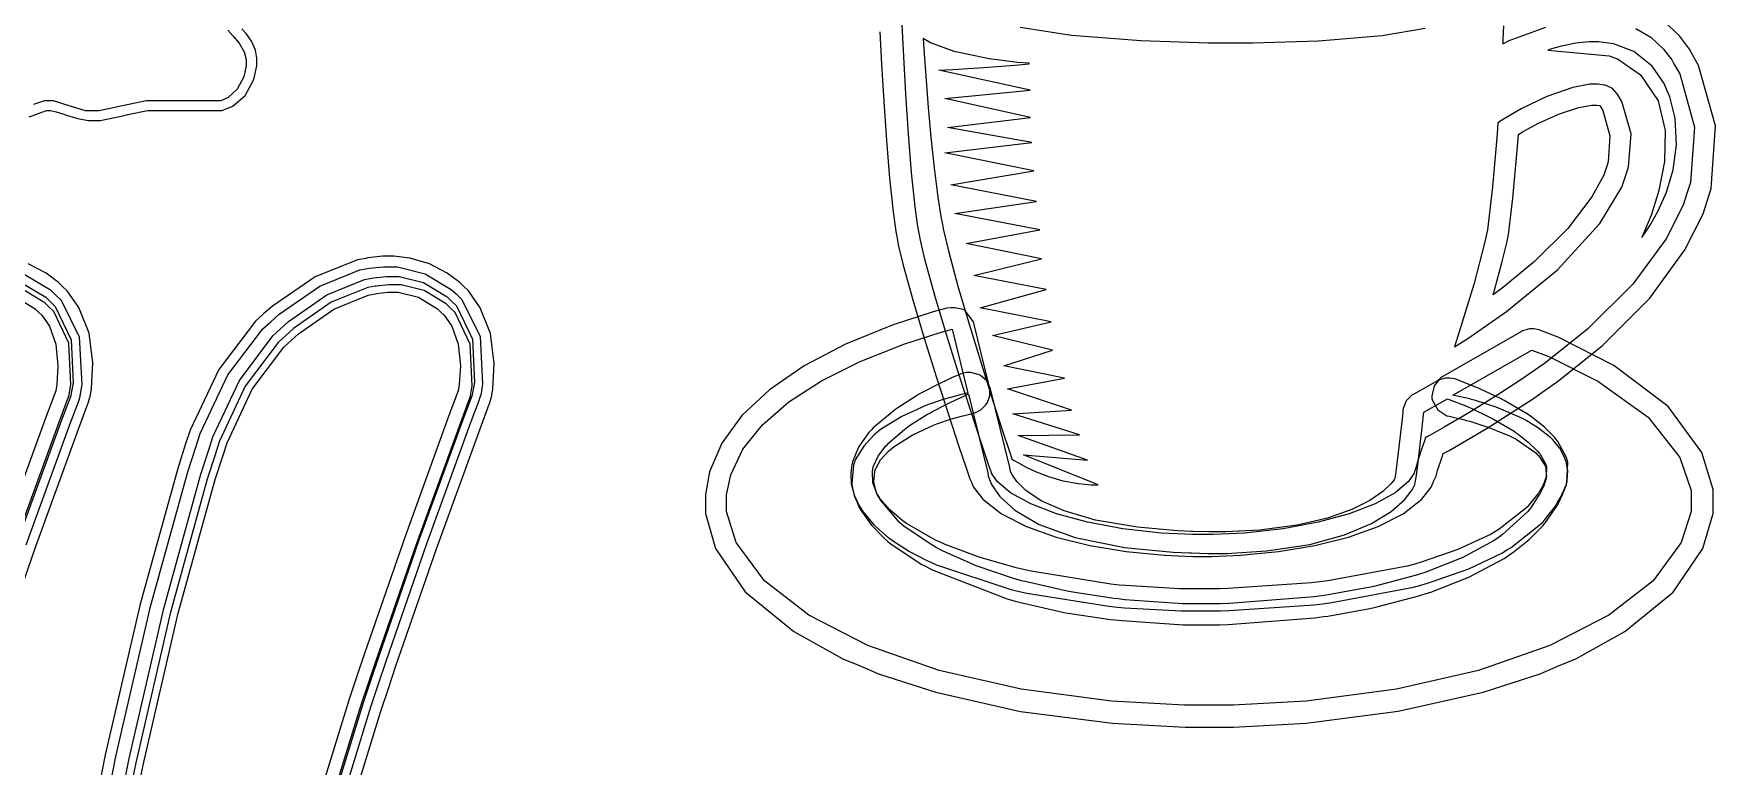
# Model space of a CAD drawing. Extents: x 44 to 312, y 46 to 304.
# Drawn here: x 182.9 to 293.5, y 165.6 to 213.8 of the extents above; entities that cross this region are included whole.
import ezdxf

# ---------------------------------------------------------------- set-up
doc = ezdxf.new("R2010")
doc.units = 0
doc.header["$MEASUREMENT"] = 0

msp = doc.modelspace()

# ---------------------------------------------------------------- linework, layer by layer
at = {"color": 250}
for points in [[(238.549, 213.862), (238.661, 211.733), (238.807, 209.287), (238.985, 206.72), (239.19, 204.235), (239.422, 202.032), (239.597, 200.736), (239.677, 200.308), (239.761, 199.857), (240.086, 198.516), (240.707, 196.246), (241.463, 193.712), (242.269, 191.127), (243.05, 188.704), (243.724, 186.655), (244.213, 185.196), (244.395, 184.663), (244.439, 184.539), (244.447, 184.512), (244.563, 184.248), (244.581, 184.22), (244.704, 183.922), (245.322, 183.13), (246.549, 182.166), (248.179, 181.332), (250.14, 180.636), (252.355, 180.084), (254.745, 179.681), (257.236, 179.436), (259.121, 179.352), (259.751, 179.352), (260.379, 179.352), (262.264, 179.436), (264.754, 179.681), (267.144, 180.084), (269.358, 180.636), (271.319, 181.332), (272.951, 182.166), (274.176, 183.13), (274.796, 183.922), (274.92, 184.22), (274.937, 184.248), (275.087, 184.547), (275.096, 184.573), (275.096, 184.573), (275.223, 185.02), (275.51, 185.906), (275.59, 186.126), (275.977, 186.338), (278.478, 187.806), (281.455, 189.716), (282.082, 190.147), (283.108, 190.864), (286.041, 193.222), (289.18, 196.353), (291.487, 199.529), (292.679, 201.907), (292.946, 202.741), (293.211, 203.571), (293.484, 207.681), (292.383, 211.65), (291.96, 212.408), (291.78, 212.728), (291.115, 213.616), (290.072, 214.587)], [(288.264, 214.085), (289.237, 213.511), (290.072, 212.737), (290.612, 212.029), (290.759, 211.773), (291.138, 211.103), (292.108, 207.597), (291.844, 203.968), (291.607, 203.236), (291.357, 202.463), (290.244, 200.262), (288.065, 197.283), (285.072, 194.316), (282.255, 192.064), (281.27, 191.382), (280.755, 191.026), (279.182, 189.993), (277.278, 188.808), (275.657, 187.861), (274.735, 187.348), (274.425, 187.185), (274.351, 186.975), (274.141, 186.343), (273.931, 185.659), (273.8, 185.2), (273.756, 185.032), (273.756, 185.032), (273.72, 185.032), (273.68, 184.834), (273.316, 184.284), (272.43, 183.538), (271.113, 182.824), (269.412, 182.175), (267.378, 181.617), (265.063, 181.183), (262.515, 180.901), (260.467, 180.799), (259.785, 180.799), (259.104, 180.799), (257.065, 180.901), (254.522, 181.183), (252.207, 181.617), (250.172, 182.175), (248.467, 182.824), (247.144, 183.538), (246.254, 184.284), (245.889, 184.834), (245.85, 185.032), (245.816, 185.032), (245.816, 185.032), (245.644, 185.542), (245.186, 186.919), (244.526, 188.935), (243.748, 191.361), (242.933, 193.971), (242.17, 196.537), (241.537, 198.832), (241.209, 200.174), (241.124, 200.624), (241.042, 201.056), (240.869, 202.361), (240.639, 204.614), (240.433, 207.159), (240.26, 209.776), (240.117, 212.239), (240.012, 214.323)], [(247.782, 214.187), (251.152, 213.662), (255.705, 213.29), (260.14, 213.148), (261.621, 213.148), (261.621, 213.148), (263.065, 213.148), (267.4, 213.279), (271.578, 213.624), (274.407, 214.118)], [(279.557, 214.256), (279.519, 213.373), (279.506, 213.078), (279.929, 213.29), (282.337, 214.172)], [(181.715, 180.309), (184.599, 188.251), (185.208, 189.865), (185.208, 189.865), (185.244, 189.972), (185.244, 190.007), (185.349, 190.65), (185.221, 193.389), (184.229, 195.475), (183.903, 195.792), (183.647, 196.04), (182.192, 196.922)], [(199.865, 154.721), (204.425, 169.528), (204.928, 171.027), (205.431, 172.526), (208.103, 180.239), (210.987, 188.181), (211.596, 189.794), (211.596, 189.794), (211.631, 189.901), (211.631, 189.935), (211.737, 190.58), (211.609, 193.318), (210.616, 195.404), (210.292, 195.721), (210.035, 195.969), (208.58, 196.851), (207.059, 197.239), (206.551, 197.239), (206.251, 197.239), (205.457, 197.151), (205.353, 197.133), (204.884, 197.054), (202.476, 196.078), (199.997, 194.346), (199.496, 193.887), (198.993, 193.428), (196.822, 190.554), (195.112, 186.902), (194.84, 186.054), (194.327, 184.451), (191.885, 175.613), (189.618, 165.789), (189.195, 163.689)], [(181.755, 196.423), (183.012, 195.659), (183.232, 195.439), (183.44, 195.238), (183.939, 194.501), (184.365, 193.322), (184.507, 191.907), (184.428, 190.663), (184.362, 190.253), (183.753, 188.631), (180.869, 180.684)], [(189.724, 163.725), (190.147, 165.833), (192.4, 175.627), (194.848, 184.416), (195.369, 186.02), (195.633, 186.841), (197.277, 190.363), (199.364, 193.128), (199.849, 193.569), (200.324, 194.002), (202.653, 195.633), (204.912, 196.559), (205.353, 196.638), (205.449, 196.656), (206.196, 196.744), (206.445, 196.744), (206.886, 196.744), (208.213, 196.423), (209.47, 195.659), (209.69, 195.439), (209.899, 195.238), (210.397, 194.501), (210.823, 193.322), (210.965, 191.907), (210.887, 190.663), (210.821, 190.253), (210.211, 188.631), (207.327, 180.684), (204.654, 172.985), (204.152, 171.486), (203.649, 169.978), (199.098, 155.16)]]:
    msp.add_lwpolyline(points, dxfattribs=at)
at = {"color": 7}
for points in [[(182.619, 208.281), (183.11, 208.457), (183.198, 208.492), (183.268, 208.519), (183.744, 208.704), (183.903, 208.704), (184.026, 208.704), (184.397, 208.616), (184.89, 208.457), (184.996, 208.421), (185.128, 208.377), (185.82, 208.161), (186.498, 208.033), (186.726, 208.033), (187.281, 208.033), (188.772, 208.341), (188.948, 208.385), (189.107, 208.43), (190.389, 208.704), (190.817, 208.704), (195.05, 208.704), (195.29, 208.704), (196.012, 208.974), (196.822, 209.692), (197.382, 210.728), (197.592, 211.645), (197.592, 211.949), (197.592, 212.13), (197.49, 212.67), (197.229, 213.26), (196.876, 213.75), (196.594, 214.069)], [(195.679, 213.975), (196.007, 213.615), (196.431, 213.122), (196.755, 212.564), (196.886, 212.051), (196.886, 211.879), (196.886, 211.639), (196.718, 210.917), (196.285, 210.107), (195.694, 209.547), (195.21, 209.338), (195.05, 209.338), (193.992, 209.338), (191.611, 209.338), (190.817, 209.338), (190.3, 209.338), (188.753, 209.003), (187.205, 208.668), (186.69, 208.668), (186.326, 208.668), (185.239, 209.003), (184.209, 209.338), (183.867, 209.338), (183.625, 209.338), (182.897, 209.091)], [(201.206, 154.428), (205.74, 169.175), (206.235, 170.674), (206.728, 172.165), (209.39, 179.852), (212.266, 187.767), (212.865, 189.371), (212.883, 189.407), (212.998, 189.786), (213.008, 189.83), (213.1, 190.38), (213.192, 192.059), (212.95, 194.024), (212.277, 195.719), (211.493, 196.825), (211.173, 197.133), (210.929, 197.371), (210.108, 197.992), (208.928, 198.61), (207.636, 198.983), (206.585, 199.107), (206.235, 199.107), (205.864, 199.107), (204.874, 198.994), (204.752, 198.967), (204.205, 198.87), (201.427, 197.758), (198.612, 195.836), (198.049, 195.333), (197.493, 194.831), (195.09, 191.669), (193.198, 187.678), (192.899, 186.76), (192.378, 185.138), (189.909, 176.226), (187.616, 166.309), (187.185, 164.182)], [(180.34, 172.208), (183.003, 179.899), (185.878, 187.802), (186.479, 189.406), (186.495, 189.442), (186.61, 189.83), (186.619, 189.865), (186.712, 190.415), (186.799, 192.093), (186.548, 194.055), (185.875, 195.739), (185.101, 196.831), (184.785, 197.133), (184.541, 197.371), (183.72, 197.992), (182.541, 198.61)], [(187.89, 164.078), (188.313, 166.194), (190.583, 176.068), (193.048, 184.936), (193.569, 186.549), (193.85, 187.441), (195.667, 191.299), (197.979, 194.328), (198.508, 194.804), (199.045, 195.289), (201.722, 197.146), (204.345, 198.209), (204.858, 198.297), (204.972, 198.315), (205.919, 198.402), (206.235, 198.402), (206.835, 198.402), (208.641, 197.957), (210.37, 196.93), (210.679, 196.638), (211.066, 196.259), (212.257, 193.835), (212.424, 190.704), (212.302, 189.971), (212.292, 189.945), (212.212, 189.68), (212.196, 189.654), (211.587, 188.049), (208.708, 180.133), (206.057, 172.448), (205.563, 170.957), (205.06, 169.458), (200.536, 154.685)], [(182.156, 197.335), (183.7, 196.409), (183.974, 196.144), (184.317, 195.81), (185.367, 193.619), (185.499, 190.773), (185.385, 190.111), (185.385, 190.067), (185.349, 189.968), (185.349, 189.935), (184.74, 188.321), (181.856, 180.398)], [(182.288, 197.922), (184.018, 196.896), (184.326, 196.603), (184.714, 196.225), (185.904, 193.799), (186.072, 190.668), (185.95, 189.935), (185.95, 189.857), (185.886, 189.646), (185.878, 189.618), (185.269, 188.014), (182.385, 180.099)], [(188.772, 163.971), (189.195, 166.08), (191.461, 175.927), (193.904, 184.769), (194.417, 186.373), (194.689, 187.229), (196.435, 190.942), (198.64, 193.877), (199.143, 194.345), (199.654, 194.813), (202.18, 196.573), (204.655, 197.574), (205.14, 197.662), (205.245, 197.68), (206.119, 197.768), (206.411, 197.768), (206.944, 197.768), (208.544, 197.371), (210.087, 196.445), (210.362, 196.18), (210.705, 195.845), (211.755, 193.654), (211.887, 190.809), (211.773, 190.147), (211.773, 190.103), (211.737, 190.004), (211.737, 189.971), (211.128, 188.357), (208.244, 180.433), (205.572, 172.737), (205.07, 171.238), (204.567, 169.738), (200.007, 154.932)]]:
    msp.add_lwpolyline(points, dxfattribs=at)
at = {"color": 250}
for points in [[(252.729, 184.08), (252.773, 184.08), (252.873, 184.08), (252.906, 184.08), (248.003, 186.054), (252.2, 185.702), (247.65, 187.325), (251.671, 187.361), (247.297, 188.736), (251.142, 188.983), (246.944, 190.394), (250.685, 191.099), (246.698, 191.911), (249.907, 192.933), (245.956, 193.887), (249.803, 194.804), (245.145, 195.721), (249.484, 196.92), (244.722, 197.838), (249.167, 198.931), (244.228, 199.955), (249.061, 200.837), (243.487, 201.929), (248.849, 202.707), (243.204, 203.799), (248.672, 204.717), (242.817, 205.916), (248.532, 206.587), (242.994, 207.574), (248.462, 208.245), (242.817, 209.48), (248.426, 210.043), (242.429, 211.35), (242.429, 211.35), (243.355, 211.402), (245.392, 211.526), (247.428, 211.678), (248.356, 211.776), (248.356, 211.807), (248.356, 211.807), (247.587, 211.864), (245.726, 212.09), (243.444, 212.582), (241.868, 213.143), (241.406, 213.431), (241.406, 213.431), (241.427, 213.078), (241.489, 212.11), (241.592, 210.67), (241.731, 208.898), (241.909, 206.935), (242.12, 204.918), (242.364, 202.992), (242.561, 201.719), (242.641, 201.296), (242.728, 200.833), (243.06, 199.455), (243.684, 197.145), (244.432, 194.586), (245.225, 192.001), (245.98, 189.606), (246.619, 187.624), (247.062, 186.274), (247.227, 185.773), (247.227, 185.773), (247.227, 185.773), (247.337, 185.702), (247.654, 185.509), (248.158, 185.239), (248.827, 184.927), (249.639, 184.616), (250.574, 184.346), (251.612, 184.153), (252.45, 184.08), (252.729, 184.08)], [(288.642, 200.342), (288.642, 200.342), (288.8, 200.556), (289.198, 201.159), (289.724, 202.1), (290.264, 203.328), (290.705, 204.789), (290.934, 206.43), (290.836, 208.2), (290.486, 209.605), (290.3, 210.043), (290.12, 210.462), (289.326, 211.612), (288.122, 212.585), (286.797, 213.081), (285.8, 213.218), (285.467, 213.218), (285.178, 213.218), (284.314, 213.131), (283.359, 212.937), (282.709, 212.743), (282.469, 212.655), (282.469, 212.655), (286.492, 212.302), (287.047, 212.091), (288.558, 211.04), (289.728, 209.332), (290.194, 207.371), (290.146, 205.343), (289.775, 203.438), (289.274, 201.844), (288.831, 200.75), (288.642, 200.342), (288.642, 200.342)], [(276.331, 193.146), (277.207, 193.693), (279.757, 195.468), (283.1, 198.218), (285.881, 201.272), (287.343, 203.647), (287.62, 204.505), (287.769, 204.964), (287.937, 207.165), (287.328, 209.277), (287.091, 209.69), (287.037, 209.788), (286.728, 210.133), (286.314, 210.336), (286.209, 210.362), (286.165, 210.371), (285.747, 210.432), (285.61, 210.432), (285.233, 210.432), (284.105, 210.204), (282.411, 209.612), (280.712, 208.795), (279.557, 208.135), (279.188, 207.892), (279.134, 207.17), (278.839, 203.681), (278.491, 200.845), (278.412, 200.448), (278.332, 200.051), (277.596, 197.261), (276.56, 193.851), (276.331, 193.146)], [(280.529, 207.117), (280.852, 207.313), (281.857, 207.852), (283.227, 208.471), (284.517, 208.898), (285.335, 209.057), (285.61, 209.057), (285.68, 209.057), (285.873, 209.03), (285.89, 209.021), (286.075, 208.686), (286.552, 207.032), (286.429, 205.326), (286.315, 204.964), (286.148, 204.453), (285.37, 203.007), (283.784, 200.925), (281.601, 198.763), (279.575, 197.086), (278.871, 196.567), (278.985, 196.964), (279.452, 198.676), (279.779, 199.999), (279.823, 200.201), (279.876, 200.528), (280.162, 202.919), (280.466, 206.296), (280.529, 207.117)], [(243.31, 195.721), (243.222, 195.721), (242.984, 195.695), (242.958, 195.685), (242.063, 195.448), (239.419, 194.598), (236.28, 193.329), (233.562, 191.899), (231.289, 190.324), (229.482, 188.625), (228.163, 186.817), (227.356, 184.92), (227.083, 183.444), (227.083, 182.951), (227.083, 182.185), (227.747, 179.885), (229.701, 177.024), (232.887, 174.428), (236.116, 172.635), (237.243, 172.156), (238.453, 171.644), (242.22, 170.428), (247.8, 169.166), (253.842, 168.396), (258.616, 168.135), (260.21, 168.135), (261.801, 168.135), (266.58, 168.402), (272.631, 169.18), (278.212, 170.441), (281.966, 171.65), (283.174, 172.156), (284.302, 172.628), (287.53, 174.414), (290.715, 177.012), (292.669, 179.881), (293.335, 182.184), (293.335, 182.951), (293.335, 183.765), (292.585, 186.209), (290.388, 189.218), (286.815, 191.917), (283.195, 193.758), (281.94, 194.24), (281.896, 194.258), (281.558, 194.345), (281.446, 194.345), (281.27, 194.345), (280.793, 194.196), (280.741, 194.168), (275.555, 191.206), (275.431, 191.135), (274.989, 190.588), (274.832, 189.901), (274.85, 189.758), (274.876, 189.618), (275.227, 189.006), (275.828, 188.622), (275.978, 188.596), (276.075, 188.578), (277.019, 188.341), (277.107, 188.313), (277.344, 188.252), (278.597, 187.851), (279.955, 187.29), (280.246, 187.149), (280.378, 187.078), (281.675, 186.178), (281.799, 186.054), (281.86, 185.994), (282.265, 185.377), (282.292, 185.315), (282.319, 185.254), (282.371, 184.627), (282.363, 184.573), (282.363, 184.539), (282.363, 184.503), (282.328, 184.433), (282.292, 184.29), (282.292, 184.264), (282.258, 184.206), (282.258, 184.186), (282.258, 184.151), (282.222, 184.071), (282.222, 184.044), (282.222, 184.027), (282.195, 183.983), (282.186, 183.974), (282.169, 183.939), (281.966, 183.525), (281.94, 183.48), (281.886, 183.392), (281.331, 182.536), (281.27, 182.456), (281.138, 182.298), (279.487, 180.8), (279.294, 180.658), (278.932, 180.411), (276.873, 179.301), (274.443, 178.329), (273.896, 178.153), (273.666, 178.083), (271.118, 177.403), (270.827, 177.341), (270.571, 177.289), (267.891, 176.813), (267.618, 176.778), (267.105, 176.707), (261.533, 176.266), (260.915, 176.248), (260.659, 176.248), (260.083, 176.248), (259.891, 176.248), (258.47, 176.248), (254.661, 176.513), (254.212, 176.565), (253.938, 176.601), (251.23, 177.006), (250.965, 177.058), (250.675, 177.112), (248.099, 177.704), (247.862, 177.764), (247.333, 177.914), (244.872, 178.754), (242.657, 179.732), (242.252, 179.953), (242.032, 180.076), (240.153, 181.336), (239.995, 181.468), (239.819, 181.618), (238.556, 183.119), (238.478, 183.268), (238.408, 183.374), (238.337, 183.515), (238.327, 183.525), (238.301, 183.624), (238.301, 183.657), (238.265, 183.761), (238.256, 183.797), (238.169, 184.176), (238.161, 184.22), (238.151, 184.292), (238.213, 184.971), (238.231, 185.032), (238.275, 185.148), (238.596, 185.707), (239.112, 186.285), (239.254, 186.407), (239.491, 186.601), (240.665, 187.348), (241.837, 187.898), (242.076, 187.995), (242.296, 188.083), (243.257, 188.406), (244.007, 188.604), (244.122, 188.63), (244.192, 188.648), (244.633, 188.764), (244.651, 188.772), (244.748, 188.79), (245.176, 188.996), (245.515, 189.327), (245.569, 189.406), (245.622, 189.486), (245.775, 189.927), (245.772, 190.404), (245.746, 190.5), (244.722, 194.697), (244.694, 194.786), (244.165, 195.527), (244.086, 195.579), (244.016, 195.597), (243.487, 195.721), (243.31, 195.721)], [(243.31, 194.31), (244.335, 190.111), (244.299, 190.103), (243.796, 189.989), (243.733, 189.971), (243.601, 189.936), (242.781, 189.698), (241.749, 189.353), (241.512, 189.265), (241.282, 189.169), (239.985, 188.578), (238.583, 187.704), (238.301, 187.465), (238.16, 187.343), (237.484, 186.625), (236.933, 185.711), (236.854, 185.491), (236.819, 185.377), (236.696, 184.168), (236.714, 184.044), (236.722, 183.983), (236.863, 183.366), (236.89, 183.304), (236.907, 183.269), (237.013, 183.013), (237.031, 182.985), (237.103, 182.809), (237.173, 182.633), (237.287, 182.412), (238.001, 181.412), (238.857, 180.535), (239.043, 180.376), (239.227, 180.217), (241.317, 178.842), (241.547, 178.718), (241.996, 178.479), (246.908, 176.575), (247.438, 176.425), (247.702, 176.354), (250.375, 175.737), (250.649, 175.683), (250.921, 175.631), (253.717, 175.216), (254, 175.19), (254.476, 175.138), (258.484, 174.872), (259.821, 174.872), (260.085, 174.872), (260.681, 174.872), (260.879, 174.872), (261.452, 174.89), (267.158, 175.322), (267.722, 175.401), (268.005, 175.437), (270.765, 175.94), (271.04, 176), (271.312, 176.062), (273.984, 176.769), (274.249, 176.848), (274.768, 177.016), (277.274, 178.004), (279.602, 179.237), (280.035, 179.528), (280.246, 179.678), (281.243, 180.486), (282.133, 181.381), (282.292, 181.574), (282.371, 181.672), (283.078, 182.704), (283.14, 182.809), (283.166, 182.863), (283.429, 183.428), (283.457, 183.48), (283.465, 183.507), (283.58, 183.807), (283.597, 183.833), (283.669, 184.01), (283.704, 184.08), (283.704, 184.186), (283.738, 184.318), (283.782, 185.024), (283.65, 185.693), (283.597, 185.808), (283.553, 185.932), (283.249, 186.475), (282.892, 186.93), (282.822, 187.008), (282.662, 187.167), (281.851, 187.802), (281.04, 188.295), (280.881, 188.383), (280.563, 188.552), (279.065, 189.181), (277.706, 189.618), (277.46, 189.688), (277.344, 189.724), (276.313, 189.954), (276.225, 189.971), (281.41, 192.933), (282.527, 192.505), (285.756, 190.894), (289.056, 188.516), (291.153, 185.86), (291.888, 183.705), (291.888, 182.985), (291.888, 182.31), (291.243, 180.283), (289.398, 177.765), (286.475, 175.489), (282.605, 173.505), (277.912, 171.869), (272.525, 170.633), (266.569, 169.853), (261.772, 169.58), (260.174, 169.58), (258.577, 169.58), (253.787, 169.853), (247.836, 170.633), (242.449, 171.869), (237.754, 173.505), (233.879, 175.489), (230.954, 177.765), (229.104, 180.283), (228.46, 182.31), (228.46, 182.985), (228.462, 183.423), (228.742, 184.731), (229.544, 186.413), (230.828, 188.014), (232.563, 189.522), (234.713, 190.92), (237.244, 192.194), (240.12, 193.329), (242.506, 194.094), (243.31, 194.31)], [(244.369, 191.452), (244.237, 191.452), (243.884, 191.364), (243.84, 191.346), (243.804, 191.33), (243.31, 191.127), (243.24, 191.099), (243.125, 191.047), (242.349, 190.674), (241.326, 190.139), (241.088, 190.007), (240.946, 189.928), (239.721, 189.141), (239.606, 189.053), (239.482, 188.965), (238.117, 187.82), (237.985, 187.678), (237.808, 187.493), (237.137, 186.545), (236.748, 185.579), (236.714, 185.385), (236.685, 185.247), (236.638, 184.82), (236.67, 184.138), (236.872, 183.356), (237.182, 182.695), (237.313, 182.492), (237.428, 182.316), (238.16, 181.443), (239.103, 180.606), (239.324, 180.446), (239.5, 180.314), (240.501, 179.684), (241.627, 179.105), (241.865, 178.999), (242.278, 178.806), (247.155, 177.191), (247.72, 177.058), (248.214, 176.944), (253.594, 176.09), (254.176, 176.036), (254.634, 175.992), (258.364, 175.79), (259.608, 175.79), (259.944, 175.79), (260.697, 175.79), (260.949, 175.79), (261.513, 175.799), (267.105, 176.178), (267.652, 176.248), (268.26, 176.328), (273.631, 177.351), (274.108, 177.483), (274.69, 177.642), (277.27, 178.542), (279.443, 179.582), (279.823, 179.81), (280.052, 179.953), (281.992, 181.478), (282.152, 181.645), (282.23, 181.733), (282.972, 182.678), (283.034, 182.775), (283.034, 182.775), (283.034, 182.801), (283.034, 182.809), (283.06, 182.853), (283.359, 183.356), (283.387, 183.408), (283.395, 183.436), (283.483, 183.639), (283.493, 183.657), (283.527, 183.727), (283.527, 183.745), (283.563, 183.785), (283.563, 183.797), (283.597, 183.903), (283.606, 183.921), (283.669, 184.041), (283.669, 184.08), (283.713, 184.212), (283.774, 185.561), (283.74, 185.702), (283.712, 185.818), (283.122, 186.928), (283.034, 187.042), (282.918, 187.185), (282.253, 187.868), (281.427, 188.534), (281.234, 188.666), (281.074, 188.772), (279.602, 189.628), (279.47, 189.688), (279.346, 189.75), (278.051, 190.369), (277.919, 190.43), (277.786, 190.483), (276.524, 190.985), (276.401, 191.029), (276.365, 191.047), (276.023, 191.099), (275.908, 191.099), (275.732, 191.099), (275.255, 190.95), (275.203, 190.923), (273.649, 190.041), (273.552, 189.989), (273.164, 189.592), (272.952, 189.089), (272.944, 188.983), (272.944, 188.842), (272.881, 188.418), (272.732, 187.128), (272.557, 185.645), (272.449, 184.767), (272.415, 184.503), (272.368, 184.402), (272.156, 184.129), (271.618, 183.625), (270.769, 183.046), (269.571, 182.448), (267.986, 181.887), (265.979, 181.417), (263.517, 181.095), (261.301, 180.975), (260.562, 180.975), (260.174, 180.975), (259.141, 181.003), (259.009, 181.011), (258.126, 181.044), (255.484, 181.279), (252.731, 181.748), (250.656, 182.352), (249.162, 183.021), (248.156, 183.691), (247.544, 184.295), (247.23, 184.765), (247.139, 184.963), (247.121, 185.032), (247.121, 185.076), (247.093, 185.182), (247.085, 185.208), (245.816, 190.394), (245.788, 190.492), (245.55, 190.933), (245.171, 191.268), (245.074, 191.312), (245.003, 191.339), (244.527, 191.452), (244.369, 191.452)], [(244.369, 190.041), (245.64, 184.856), (245.64, 184.856), (245.679, 184.649), (245.896, 184.099), (246.432, 183.314), (247.43, 182.4), (249.032, 181.464), (251.383, 180.614), (254.625, 179.958), (257.831, 179.638), (258.903, 179.6), (259.044, 179.591), (260.128, 179.564), (260.49, 179.564), (261.36, 179.564), (263.97, 179.724), (266.824, 180.154), (269.106, 180.778), (270.866, 181.522), (272.16, 182.313), (273.036, 183.076), (273.552, 183.737), (273.732, 184.095), (273.756, 184.22), (273.776, 184.343), (273.83, 184.714), (273.918, 185.375), (274.011, 186.133), (274.104, 186.916), (274.188, 187.65), (274.256, 188.265), (274.303, 188.686), (274.321, 188.842), (274.321, 188.842), (275.872, 189.724), (275.977, 189.69), (277.177, 189.221), (277.319, 189.159), (277.434, 189.115), (278.641, 188.525), (278.765, 188.454), (278.897, 188.383), (280.246, 187.599), (280.388, 187.501), (280.52, 187.405), (281.186, 186.884), (281.799, 186.293), (281.905, 186.16), (281.958, 186.1), (282.337, 185.421), (282.363, 185.349), (282.381, 185.279), (282.355, 184.609), (282.328, 184.539), (282.328, 184.467), (282.328, 184.503), (282.292, 184.433), (282.258, 184.29), (282.248, 184.274), (282.16, 184.062), (282.152, 184.044), (282.134, 184), (281.896, 183.595), (281.869, 183.551), (281.816, 183.472), (281.198, 182.704), (281.128, 182.633), (280.986, 182.484), (279.276, 181.161), (279.083, 181.045), (278.694, 180.808), (276.546, 179.808), (274.205, 179), (273.72, 178.858), (273.225, 178.726), (268.013, 177.756), (267.476, 177.694), (266.937, 177.633), (261.434, 177.253), (260.879, 177.235), (260.552, 177.235), (259.818, 177.235), (259.574, 177.235), (258.251, 177.235), (254.724, 177.449), (254.283, 177.483), (253.744, 177.537), (248.504, 178.383), (248.003, 178.506), (247.5, 178.621), (245.083, 179.305), (242.842, 180.147), (242.429, 180.34), (242.217, 180.438), (240.302, 181.522), (240.135, 181.645), (239.968, 181.769), (239.201, 182.436), (238.574, 183.154), (238.478, 183.304), (238.38, 183.454), (238.085, 184.204), (238.053, 184.953), (238.089, 185.102), (238.115, 185.252), (238.434, 185.968), (238.927, 186.611), (239.043, 186.726), (239.147, 186.841), (240.33, 187.836), (240.454, 187.924), (240.568, 188.013), (241.687, 188.72), (241.793, 188.772), (242.004, 188.886), (242.948, 189.376), (243.716, 189.742), (243.84, 189.794), (243.892, 189.822), (244.333, 190.033), (244.369, 190.041)]]:
    msp.add_lwpolyline(points, close=True, dxfattribs=at)

doc.saveas('drawing.dxf')
